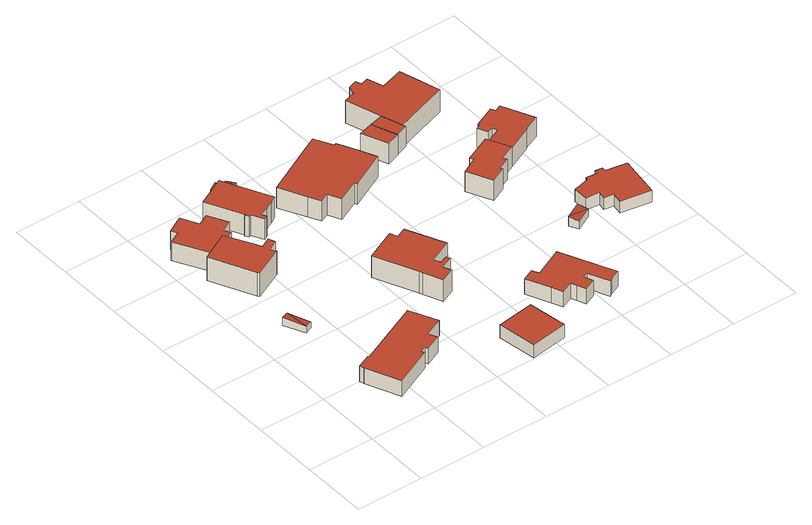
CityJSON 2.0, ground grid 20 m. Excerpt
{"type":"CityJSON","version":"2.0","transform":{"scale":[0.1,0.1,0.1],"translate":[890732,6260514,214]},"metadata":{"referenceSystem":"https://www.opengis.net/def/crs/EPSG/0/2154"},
"CityObjects":{
"building1":{"type":"Building","attributes":{"class":"Building"},"children":["building1-1"]},
"building1-1":{"type":"BuildingPart","parents":["building1"],"geometry":[{"type":"Solid","lod":"2.2","boundaries":[[[[0,1,2]],[[3,0,2]],[[4,5,6,7]],[[2,1,6,7]],[[1,0,5,6]],[[0,3,4,5]],[[3,2,7,4]]]],"semantics":{"surfaces":[{"type":"RoofSurface","rf_azimuth":303.76,"rf_slope":5.21},{"type":"GroundSurface"},{"type":"WallSurface","on_footprint_edge":true}],"values":[[0,0,1,2,2,2,2]]}}]},
"building2":{"type":"Building","attributes":{"class":"Building"},"children":["building2-1"]},
"building2-1":{"type":"BuildingPart","parents":["building2"],"geometry":[{"type":"Solid","lod":"2.2","boundaries":[[[[8,9,10,11,12,13,14,15,16,17,18,19,20,21]],[[22,23,24,25,26,27,28,29,30,31,32,33,34,35]],[[35,34,20,21]],[[34,33,19,20]],[[33,32,18,19]],[[32,31,17,18]],[[31,30,16,17]],[[30,29,15,16]],[[29,28,14,15]],[[28,27,13,14]],[[27,26,12,13]],[[26,25,11,12]],[[25,24,10,11]],[[24,23,9,10]],[[23,22,8,9]],[[22,35,21,8]]]],"semantics":{"surfaces":[{"type":"GroundSurface"},{"type":"RoofSurface"},{"type":"WallSurface","on_footprint_edge":true}],"values":[[0,1,2,2,2,2,2,2,2,2,2,2,2,2,2,2]]}}]},
"building3":{"type":"Building","attributes":{"class":"Building"},"children":["building3-1"]},
"building3-1":{"type":"BuildingPart","parents":["building3"],"geometry":[{"type":"Solid","lod":"2.2","boundaries":[[[[36,37,38,39,40,41,42,43,44,45,46]],[[47,48,49,50,51,52,53,54,55,56,57]],[[57,56,45,46]],[[56,55,44,45]],[[55,54,43,44]],[[54,53,42,43]],[[53,52,41,42]],[[52,51,40,41]],[[51,50,39,40]],[[50,49,38,39]],[[49,48,37,38]],[[48,47,36,37]],[[47,57,46,36]]]],"semantics":{"surfaces":[{"type":"GroundSurface"},{"type":"RoofSurface"},{"type":"WallSurface","on_footprint_edge":true}],"values":[[0,1,2,2,2,2,2,2,2,2,2,2,2]]}}]},
"building4":{"type":"Building","attributes":{"class":"Building"},"children":["building4-1"]},
"building4-1":{"type":"BuildingPart","parents":["building4"],"geometry":[{"type":"Solid","lod":"2.2","boundaries":[[[[58,59,60,61,62,63,64,65,66,67,68,69,70,71]],[[72,73,74,75,76,77,78,79,80,81,82,83,84,85]],[[85,84,70,71]],[[84,83,69,70]],[[83,82,68,69]],[[82,81,67,68]],[[81,80,66,67]],[[80,79,65,66]],[[79,78,64,65]],[[78,77,63,64]],[[77,76,62,63]],[[76,75,61,62]],[[75,74,60,61]],[[74,73,59,60]],[[73,72,58,59]],[[72,85,71,58]]]],"semantics":{"surfaces":[{"type":"GroundSurface"},{"type":"RoofSurface"},{"type":"WallSurface","on_footprint_edge":true}],"values":[[0,1,2,2,2,2,2,2,2,2,2,2,2,2,2,2]]}}]},
"building5":{"type":"Building","attributes":{"class":"Building"},"children":["building5-1"]},
"building5-1":{"type":"BuildingPart","parents":["building5"],"geometry":[{"type":"Solid","lod":"2.2","boundaries":[[[[86,87,88,89,90,91,92,93,94,95,96,97]],[[98,99,100,101,102,103,104,105,106,107,108,109]],[[109,108,96,97]],[[108,107,95,96]],[[107,106,94,95]],[[106,105,93,94]],[[105,104,92,93]],[[104,103,91,92]],[[103,102,90,91]],[[102,101,89,90]],[[101,100,88,89]],[[100,99,87,88]],[[99,98,86,87]],[[98,109,97,86]]]],"semantics":{"surfaces":[{"type":"GroundSurface"},{"type":"RoofSurface"},{"type":"WallSurface","on_footprint_edge":true}],"values":[[0,1,2,2,2,2,2,2,2,2,2,2,2,2]]}}]},
"building6":{"type":"Building","attributes":{"class":"Building"},"children":["building6-1"]},
"building6-1":{"type":"BuildingPart","parents":["building6"],"geometry":[{"type":"Solid","lod":"2.2","boundaries":[[[[110,111,112]],[[113,110,112]],[[114,115,116,117]],[[112,111,116,117]],[[111,110,115,116]],[[110,113,114,115]],[[113,112,117,114]]]],"semantics":{"surfaces":[{"type":"RoofSurface","rf_azimuth":177.83,"rf_slope":8.71},{"type":"GroundSurface"},{"type":"WallSurface","on_footprint_edge":true}],"values":[[0,0,1,2,2,2,2]]}}]},
"building7":{"type":"Building","attributes":{"class":"Building"},"children":["building7-1"]},
"building7-1":{"type":"BuildingPart","parents":["building7"],"geometry":[{"type":"Solid","lod":"2.2","boundaries":[[[[118,119,120,121,122,123]],[[124,125,126,127,128,129]],[[129,128,122,123]],[[128,127,121,122]],[[127,126,120,121]],[[126,125,119,120]],[[125,124,118,119]],[[124,129,123,118]]]],"semantics":{"surfaces":[{"type":"GroundSurface"},{"type":"RoofSurface"},{"type":"WallSurface","on_footprint_edge":true}],"values":[[0,1,2,2,2,2,2,2]]}}]},
"building8":{"type":"Building","attributes":{"class":"Building"},"children":["building8-1"]},
"building8-1":{"type":"BuildingPart","parents":["building8"],"geometry":[{"type":"Solid","lod":"2.2","boundaries":[[[[130,131,132]],[[133,130,132]],[[134,133,132]],[[135,136,137,138,139]],[[132,131,138,139]],[[131,130,137,138]],[[130,133,136,137]],[[133,134,135,136]],[[134,132,139,135]]]],"semantics":{"surfaces":[{"type":"RoofSurface","rf_azimuth":101.06,"rf_slope":10.84},{"type":"GroundSurface"},{"type":"WallSurface","on_footprint_edge":true}],"values":[[0,0,0,1,2,2,2,2,2]]}}]},
"building9":{"type":"Building","attributes":{"class":"Building"},"children":["building9-1"]},
"building9-1":{"type":"BuildingPart","parents":["building9"],"geometry":[{"type":"Solid","lod":"2.2","boundaries":[[[[140,141,142,143,144,145,146,147,148,149,150,151,152,153,154]],[[155,156,157,158,159,160,161,162,163,164,165,166,167,168,169]],[[169,168,153,154]],[[168,167,152,153]],[[167,166,151,152]],[[166,165,150,151]],[[165,164,149,150]],[[164,163,148,149]],[[163,162,147,148]],[[162,161,146,147]],[[161,160,145,146]],[[160,159,144,145]],[[159,158,143,144]],[[158,157,142,143]],[[157,156,141,142]],[[156,155,140,141]],[[155,169,154,140]]]],"semantics":{"surfaces":[{"type":"GroundSurface"},{"type":"RoofSurface"},{"type":"WallSurface","on_footprint_edge":true}],"values":[[0,1,2,2,2,2,2,2,2,2,2,2,2,2,2,2,2]]}}]},
"building10":{"type":"Building","attributes":{"class":"Building"},"children":["building10-1"]},
"building10-1":{"type":"BuildingPart","parents":["building10"],"geometry":[{"type":"Solid","lod":"2.2","boundaries":[[[[170,171,172,173,174,175,176,177,178,179,180,181]],[[182,183,184,185,186,187,188,189,190,191,192,193]],[[193,192,180,181]],[[192,191,179,180]],[[191,190,178,179]],[[190,189,177,178]],[[189,188,176,177]],[[188,187,175,176]],[[187,186,174,175]],[[186,185,173,174]],[[185,184,172,173]],[[184,183,171,172]],[[183,182,170,171]],[[182,193,181,170]]]],"semantics":{"surfaces":[{"type":"GroundSurface"},{"type":"RoofSurface"},{"type":"WallSurface","on_footprint_edge":true}],"values":[[0,1,2,2,2,2,2,2,2,2,2,2,2,2]]}}]},
"building11":{"type":"Building","attributes":{"class":"Building"},"children":["building11-1"]},
"building11-1":{"type":"BuildingPart","parents":["building11"],"geometry":[{"type":"Solid","lod":"2.2","boundaries":[[[[194,195,196,197,198,199,200,201,202,203,204,205,206,207,208]],[[209,210,211,212,213,214,215,216,217,218,219,220,221,222,223]],[[223,222,207,208]],[[222,221,206,207]],[[221,220,205,206]],[[220,219,204,205]],[[219,218,203,204]],[[218,217,202,203]],[[217,216,201,202]],[[216,215,200,201]],[[215,214,199,200]],[[214,213,198,199]],[[213,212,197,198]],[[212,211,196,197]],[[211,210,195,196]],[[210,209,194,195]],[[209,223,208,194]]]],"semantics":{"surfaces":[{"type":"GroundSurface"},{"type":"RoofSurface"},{"type":"WallSurface","on_footprint_edge":true}],"values":[[0,1,2,2,2,2,2,2,2,2,2,2,2,2,2,2,2]]}}]},
"building12":{"type":"Building","attributes":{"class":"Building"},"children":["building12-1"]},
"building12-1":{"type":"BuildingPart","parents":["building12"],"geometry":[{"type":"Solid","lod":"2.2","boundaries":[[[[224,225,226,227]],[[228,229,230,231]],[[231,230,226,227]],[[230,229,225,226]],[[229,228,224,225]],[[228,231,227,224]]]],"semantics":{"surfaces":[{"type":"GroundSurface"},{"type":"RoofSurface"},{"type":"WallSurface","on_footprint_edge":true}],"values":[[0,1,2,2,2,2]]}}]},
"building13":{"type":"Building","attributes":{"class":"Building"},"children":["building13-1"]},
"building13-1":{"type":"BuildingPart","parents":["building13"],"geometry":[{"type":"Solid","lod":"2.2","boundaries":[[[[232,233,234,235]],[[236,237,238,239]],[[239,238,234,235]],[[238,237,233,234]],[[237,236,232,233]],[[236,239,235,232]]]],"semantics":{"surfaces":[{"type":"GroundSurface"},{"type":"RoofSurface"},{"type":"WallSurface","on_footprint_edge":true}],"values":[[0,1,2,2,2,2]]}}]},
"building14":{"type":"Building","attributes":{"class":"Building"},"children":["building14-1"]},
"building14-1":{"type":"BuildingPart","parents":["building14"],"geometry":[{"type":"Solid","lod":"2.2","boundaries":[[[[240,241,242,243,244,245,246,247,248,249]],[[250,251,252,253,254,255,256,257,258,259]],[[259,258,248,249]],[[258,257,247,248]],[[257,256,246,247]],[[256,255,245,246]],[[255,254,244,245]],[[254,253,243,244]],[[253,252,242,243]],[[252,251,241,242]],[[251,250,240,241]],[[250,259,249,240]]]],"semantics":{"surfaces":[{"type":"GroundSurface"},{"type":"RoofSurface"},{"type":"WallSurface","on_footprint_edge":true}],"values":[[0,1,2,2,2,2,2,2,2,2,2,2]]}}]},
"building15":{"type":"Building","attributes":{"class":"Building"},"children":["building15-1"]},
"building15-1":{"type":"BuildingPart","parents":["building15"],"geometry":[{"type":"Solid","lod":"2.2","boundaries":[[[[260,261,262]],[[263,260,262]],[[264,265,266,267]],[[262,261,266,267]],[[261,260,265,266]],[[260,263,264,265]],[[263,262,267,264]]]],"semantics":{"surfaces":[{"type":"RoofSurface","rf_azimuth":298.56,"rf_slope":10.75},{"type":"GroundSurface"},{"type":"WallSurface","on_footprint_edge":true}],"values":[[0,0,1,2,2,2,2]]}}]},
"building16":{"type":"Building","attributes":{"class":"Building"},"children":["building16-1"]},
"building16-1":{"type":"BuildingPart","parents":["building16"],"geometry":[{"type":"Solid","lod":"2.2","boundaries":[[[[268,269,270,271,272,273,274,275,276,277,278,279]],[[280,281,282,283,284,285,286,287,288,289,290,291]],[[291,290,278,279]],[[290,289,277,278]],[[289,288,276,277]],[[288,287,275,276]],[[287,286,274,275]],[[286,285,273,274]],[[285,284,272,273]],[[284,283,271,272]],[[283,282,270,271]],[[282,281,269,270]],[[281,280,268,269]],[[280,291,279,268]]]],"semantics":{"surfaces":[{"type":"GroundSurface"},{"type":"RoofSurface"},{"type":"WallSurface","on_footprint_edge":true}],"values":[[0,1,2,2,2,2,2,2,2,2,2,2,2,2]]}}]},
"building17":{"type":"Building","attributes":{"class":"Building"},"children":["building17-1"]},
"building17-1":{"type":"BuildingPart","parents":["building17"],"geometry":[{"type":"Solid","lod":"2.2","boundaries":[[[[292,293,294,295,296,297,298,299,300,301,302,303,304,305]],[[306,307,308,309,310,311,312,313,314,315,316,317,318,319]],[[319,318,304,305]],[[318,317,303,304]],[[317,316,302,303]],[[316,315,301,302]],[[315,314,300,301]],[[314,313,299,300]],[[313,312,298,299]],[[312,311,297,298]],[[311,310,296,297]],[[310,309,295,296]],[[309,308,294,295]],[[308,307,293,294]],[[307,306,292,293]],[[306,319,305,292]]]],"semantics":{"surfaces":[{"type":"GroundSurface"},{"type":"RoofSurface"},{"type":"WallSurface","on_footprint_edge":true}],"values":[[0,1,2,2,2,2,2,2,2,2,2,2,2,2,2,2]]}}]},
"building18":{"type":"Building","attributes":{"class":"Building"},"children":["building18-1"]},
"building18-1":{"type":"BuildingPart","parents":["building18"],"geometry":[{"type":"Solid","lod":"2.2","boundaries":[[[[320,321,322,323,324,325,326,327,328,329,330,331,332,333]],[[334,335,336,337,338,339,340,341,342,343,344,345,346,347]],[[347,346,332,333]],[[346,345,331,332]],[[345,344,330,331]],[[344,343,329,330]],[[343,342,328,329]],[[342,341,327,328]],[[341,340,326,327]],[[340,339,325,326]],[[339,338,324,325]],[[338,337,323,324]],[[337,336,322,323]],[[336,335,321,322]],[[335,334,320,321]],[[334,347,333,320]]]],"semantics":{"surfaces":[{"type":"GroundSurface"},{"type":"RoofSurface"},{"type":"WallSurface","on_footprint_edge":true}],"values":[[0,1,2,2,2,2,2,2,2,2,2,2,2,2,2,2]]}}]}
},
"vertices":[
[100,476,56],[79,469,57],[109,409,51],[130,417,50],[130,417,30],[100,476,30],[79,469,30],[109,409,30],
[324,185,13],[379,210,13],[341,291,13],[150,205,13],[149,208,13],[109,191,13],[114,177,13],[113,177,13],[156,78,13],[271,131,13],[267,140,13],[284,147,13],[288,138,13],[335,160,13],[324,185,63],[379,210,63],[341,291,63],[150,205,63],[149,208,63],[109,191,63],[114,177,63],[113,177,63],[156,78,63],[271,131,63],[267,140,63],[284,147,63],[288,138,63],[335,160,63],
[94,579,46],[181,622,46],[176,630,46],[173,637,46],[202,653,46],[193,674,46],[164,658,46],[152,684,46],[112,756,46],[28,712,46],[90,586,46],[94,579,123],[181,622,123],[176,630,123],[173,637,123],[202,653,123],[193,674,123],[164,658,123],[152,684,123],[112,756,123],[28,712,123],[90,586,123],
[65,732,42],[112,756,42],[116,750,42],[152,771,42],[143,789,42],[174,807,42],[160,834,42],[144,864,42],[111,847,42],[85,898,42],[35,870,42],[44,852,42],[35,848,42],[9,834,42],[65,732,102],[112,756,102],[116,750,102],[152,771,102],[143,789,102],[174,807,102],[160,834,102],[144,864,102],[111,847,102],[85,898,102],[35,870,102],[44,852,102],[35,848,102],[9,834,102],
[323,812,39],[252,950,39],[167,907,39],[221,803,39],[218,801,39],[224,789,39],[230,792,39],[250,758,39],[260,764,39],[254,777,39],[279,788,39],[303,799,39],[323,812,106],[252,950,106],[167,907,106],[221,803,106],[218,801,106],[224,789,106],[230,792,106],[250,758,106],[260,764,106],[254,777,106],[279,788,106],[303,799,106],
[315,910,68],[273,992,61],[249,980,57],[291,898,64],[291,898,38],[315,910,38],[273,992,38],[249,980,38],
[630,18,4],[620,75,4],[611,133,4],[500,117,4],[501,116,4],[519,2,4],[630,18,47],[620,75,47],[611,133,47],[500,117,47],[501,116,47],[519,2,47],
[295,948,61],[316,959,60],[310,973,57],[281,977,55],[303,987,54],[303,987,36],[281,977,36],[295,948,36],[316,959,36],[310,973,36],
[443,359,19],[467,305,19],[508,323,19],[498,346,19],[534,362,19],[528,374,19],[506,365,19],[497,384,19],[565,415,19],[513,526,19],[483,513,19],[474,535,19],[383,493,19],[383,491,19],[439,370,19],[443,359,89],[467,305,89],[508,323,89],[498,346,89],[534,362,89],[528,374,89],[506,365,89],[497,384,89],[565,415,89],[513,526,89],[483,513,89],[474,535,89],[383,493,89],[383,491,89],[439,370,89],
[630,781,36],[606,834,36],[578,888,36],[572,885,36],[543,939,36],[352,842,36],[392,764,36],[410,729,36],[435,742,36],[454,704,36],[518,735,36],[522,727,36],[630,781,102],[606,834,102],[578,888,102],[572,885,102],[543,939,102],[352,842,102],[392,764,102],[410,729,102],[435,742,102],[454,704,102],[518,735,102],[522,727,102],
[833,83,3],[863,97,3],[789,254,3],[702,213,3],[693,234,3],[658,218,3],[690,149,3],[704,117,3],[738,132,3],[746,116,3],[757,90,3],[792,107,3],[781,132,3],[795,138,3],[823,78,3],[833,83,52],[863,97,52],[789,254,52],[702,213,52],[693,234,52],[658,218,52],[690,149,52],[704,117,52],[738,132,52],[746,116,52],[757,90,52],[792,107,52],[781,132,52],[795,138,52],[823,78,52],
[646,875,43],[678,798,43],[717,812,43],[689,886,43],[646,875,109],[678,798,109],[717,812,109],[689,886,109],
[753,824,46],[730,895,46],[689,886,46],[717,812,46],[753,824,110],[730,895,110],[689,886,110],[717,812,110],
[820,650,21],[825,639,21],[778,615,21],[813,541,21],[860,564,21],[857,570,21],[892,587,21],[887,598,21],[932,619,21],[899,686,21],[820,650,86],[825,639,86],[778,615,86],[813,541,86],[860,564,86],[857,570,86],[892,587,86],[887,598,86],[932,619,86],[899,686,86],
[912,362,35],[926,335,29],[974,361,29],[961,388,34],[961,388,4],[912,362,4],[926,335,4],[974,361,4],
[911,887,37],[893,945,37],[875,1007,37],[808,987,37],[792,1034,37],[769,1027,37],[763,1044,37],[736,1035,37],[732,1016,37],[733,1011,37],[696,1000,37],[749,834,37],[911,887,110],[893,945,110],[875,1007,110],[808,987,110],[792,1034,110],[769,1027,110],[763,1044,110],[736,1035,110],[732,1016,110],[733,1011,110],[696,1000,110],[749,834,110],
[1091,442,5],[1092,454,5],[1071,457,5],[1070,445,5],[1036,450,5],[1034,441,5],[984,429,5],[984,384,5],[1026,381,5],[1022,358,5],[1050,353,5],[1045,322,5],[1136,307,5],[1154,431,5],[1091,442,43],[1092,454,43],[1071,457,43],[1070,445,43],[1036,450,43],[1034,441,43],[984,429,43],[984,384,43],[1026,381,43],[1022,358,43],[1050,353,43],[1045,322,43],[1136,307,43],[1154,431,43],
[948,699,20],[902,678,20],[932,619,20],[1006,654,20],[1005,656,20],[1056,678,20],[1012,772,20],[993,763,20],[986,777,20],[924,749,20],[927,744,20],[911,737,20],[925,707,20],[941,714,20],[948,699,81],[902,678,81],[932,619,81],[1006,654,81],[1005,656,81],[1056,678,81],[1012,772,81],[993,763,81],[986,777,81],[924,749,81],[927,744,81],[911,737,81],[925,707,81],[941,714,81]
]}
